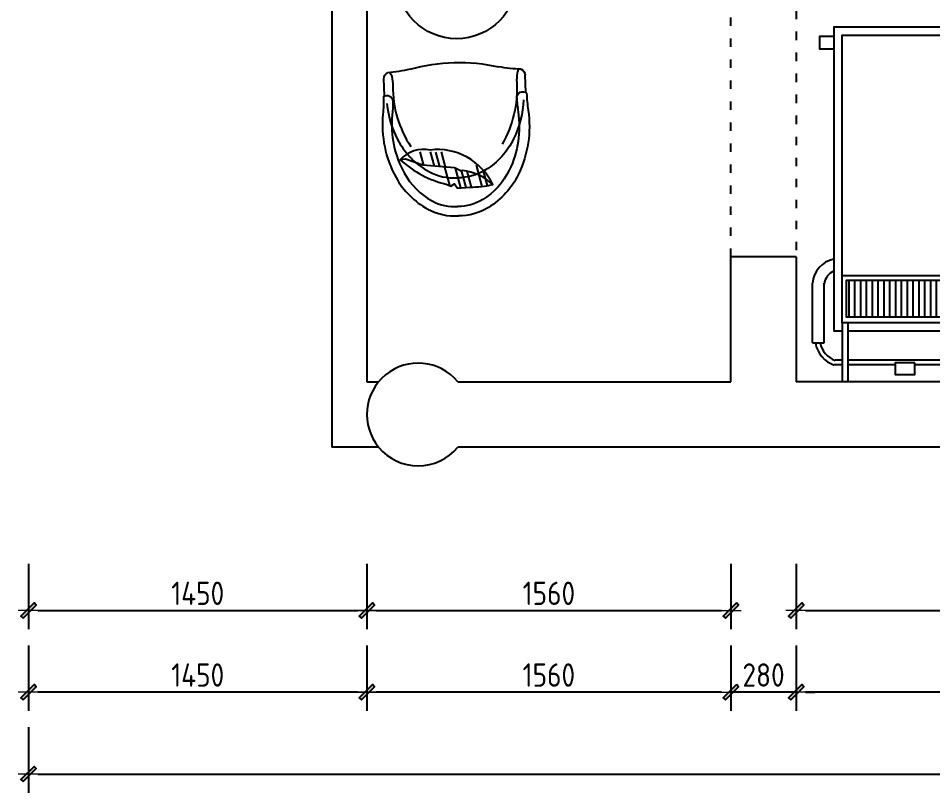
# Model space of a CAD drawing. Header units: millimetres. Extents: x -58733 to 427521, y -235734 to 553534.
# Drawn here: x 89194 to 93113, y 464454 to 467772 of the extents above; entities that cross this region are included whole.
import ezdxf

# ---------------------------------------------------------------- set-up
doc = ezdxf.new("R2010")
doc.units = ezdxf.units.MM
doc.linetypes.add('ACAD_ISO03W100', pattern=[30, 12, -18])
doc.layers.add('01.墙体', color=7, linetype='Continuous')
doc.layers.add('02-活动家具', color=1, linetype='Continuous')
doc.styles.add('CCD_DIM', font='ARCHS.SHX')
doc.dimstyles.new('副本 海龍1：30', dxfattribs={"dimscale": 40, "dimtxt": 2.5, "dimasz": 1, "dimexe": 2, "dimexo": 2, "dimgap": 0.6, "dimtad": 1, "dimdec": 0, "dimrnd": 5, "dimdsep": 46, "dimtxsty": 'CCD_DIM', "dimblk": 'WS-cj', "dimcen": 1, "dimclrd": 251, "dimclre": 251, "dimclrt": 1, "dimadec": 0, "dimazin": 2, "dimtfac": 1, "dimtdec": 0, "dimtix": 1, "dimtmove": 2, "dimatfit": 3, "dimldrblk": 'CCD_Leader_Arrow', "dimfxl": 5, "dimfxlon": 1, "dimtolj": 1, "dimarcsym": 0})

# ---------------------------------------------------------------- blocks, each defined once
blk = doc.blocks.new('WS-cj')
blk.add_hatch(color=1).paths.add_polyline_path([(0.588, 0.818), (-0.818, -0.588), (-0.588, -0.818), (0.818, 0.588)])
at = {"color": 1, "linetype": 'ByBlock', "lineweight": 0}
for p, q in [((-1.1, 0), (0, 0)), ((0, 0), (1.1, 0))]:
    blk.add_line(p, q, dxfattribs=at)
at = {"color": 1}
blk.add_lwpolyline([(0.588, 0.818), (-0.818, -0.588), (-0.588, -0.818), (0.818, 0.588)], close=True, dxfattribs=at)
blk = doc.blocks.new('*D486')
at = {"layer": '01.墙体', "color": 251, "lineweight": -2}
for p, q in [((89238, 465434.5), (89238, 465154.5)), ((90688, 465434.5), (90688, 465154.5)), ((89278, 465234.5), (90648, 465234.5))]:
    blk.add_line(p, q, dxfattribs=at)
at = {"layer": 'Defpoints', "color": 0}
for p in [(89238, 465584.5), (90688, 465584.5), (90688, 465234.5)]:
    blk.add_point(p, dxfattribs=at)
at = {"layer": '01.墙体', "color": 251, "lineweight": -2, "xscale": 40, "yscale": 40, "zscale": 40, "rotation": 180}
blk.add_blockref('WS-cj', (89238, 465234.5), dxfattribs=at)
at = {"layer": '01.墙体', "color": 251, "lineweight": -2, "xscale": 40, "yscale": 40, "zscale": 40}
blk.add_blockref('WS-cj', (90688, 465234.5), dxfattribs=at)
at = {"layer": '01.墙体', "color": 1, "insert": (89963, 465308.5), "char_height": 100, "attachment_point": 5, "style": 'CCD_DIM'}
blk.add_mtext('\\A1;1450', dxfattribs=at)
blk = doc.blocks.new('CCD_Leader_Arrow')
at = {"color": 1, "linetype": 'ByBlock'}
blk.add_line((0, 0), (-1, 0), dxfattribs=at)
for points in [[(-0.859, 0.668), (-0.597, 0.852), (-0.24, 0), (0, 0)], [(-0.859, -0.668), (-0.597, -0.852), (-0.24, 0), (0, 0)]]:
    blk.add_solid(points, dxfattribs=at)
blk = doc.blocks.new('*D487')
at = {"layer": '01.墙体', "color": 251, "lineweight": -2}
for p, q in [((90688, 465434.5), (90688, 465154.5)), ((92248, 465434.5), (92248, 465154.5)), ((90728, 465234.5), (92208, 465234.5))]:
    blk.add_line(p, q, dxfattribs=at)
at = {"layer": 'Defpoints', "color": 0}
for p in [(90688, 465584.5), (92248, 465584.5), (92248, 465234.5)]:
    blk.add_point(p, dxfattribs=at)
at = {"layer": '01.墙体', "color": 251, "lineweight": -2, "xscale": 40, "yscale": 40, "zscale": 40, "rotation": 180}
blk.add_blockref('WS-cj', (90688, 465234.5), dxfattribs=at)
at = {"layer": '01.墙体', "color": 251, "lineweight": -2, "xscale": 40, "yscale": 40, "zscale": 40}
blk.add_blockref('WS-cj', (92248, 465234.5), dxfattribs=at)
at = {"layer": '01.墙体', "color": 1, "insert": (91468, 465308.5), "char_height": 100, "attachment_point": 5, "style": 'CCD_DIM'}
blk.add_mtext('\\A1;1560', dxfattribs=at)
blk = doc.blocks.new('*D488')
at = {"layer": '01.墙体', "color": 251, "lineweight": -2}
for p, q in [((92528, 465434.5), (92528, 465154.5)), ((97953, 465434.5), (97953, 465154.5)), ((92568, 465234.5), (97913, 465234.5))]:
    blk.add_line(p, q, dxfattribs=at)
at = {"layer": 'Defpoints', "color": 0}
for p in [(92528, 465584.5), (97953, 465584.5), (97953, 465234.5)]:
    blk.add_point(p, dxfattribs=at)
at = {"layer": '01.墙体', "color": 251, "lineweight": -2, "xscale": 40, "yscale": 40, "zscale": 40, "rotation": 180}
blk.add_blockref('WS-cj', (92528, 465234.5), dxfattribs=at)
at = {"layer": '01.墙体', "color": 251, "lineweight": -2, "xscale": 40, "yscale": 40, "zscale": 40}
blk.add_blockref('WS-cj', (97953, 465234.5), dxfattribs=at)
at = {"layer": '01.墙体', "color": 1, "insert": (95240.5, 465308.5), "char_height": 100, "attachment_point": 5, "style": 'CCD_DIM'}
blk.add_mtext('\\A1;5425', dxfattribs=at)
blk = doc.blocks.new('*D496')
at = {"layer": '01.墙体', "color": 251, "lineweight": -2}
for p, q in [((92528, 465084.5), (92528, 464804.5)), ((97953, 465084.5), (97953, 464804.5)), ((97913, 464884.5), (92568, 464884.5))]:
    blk.add_line(p, q, dxfattribs=at)
at = {"layer": 'Defpoints', "color": 0}
for p in [(92528, 465584.5), (97953, 465584.5), (92528, 464884.5)]:
    blk.add_point(p, dxfattribs=at)
at = {"layer": '01.墙体', "color": 251, "lineweight": -2, "xscale": 40, "yscale": 40, "zscale": 40, "rotation": 180}
blk.add_blockref('WS-cj', (92528, 464884.5), dxfattribs=at)
at = {"layer": '01.墙体', "color": 251, "lineweight": -2, "xscale": 40, "yscale": 40, "zscale": 40}
blk.add_blockref('WS-cj', (97953, 464884.5), dxfattribs=at)
at = {"layer": '01.墙体', "color": 1, "insert": (95240.5, 464958.5), "char_height": 100, "attachment_point": 5, "style": 'CCD_DIM'}
blk.add_mtext('\\A1;5425', dxfattribs=at)
blk = doc.blocks.new('*D497')
at = {"layer": '01.墙体', "color": 251, "lineweight": -2}
for p, q in [((92248, 465084.5), (92248, 464804.5)), ((92528, 465084.5), (92528, 464804.5)), ((92208, 464884.5), (92168, 464884.5)), ((92528, 464884.5), (92248, 464884.5)), ((92568, 464884.5), (92608, 464884.5))]:
    blk.add_line(p, q, dxfattribs=at)
at = {"layer": 'Defpoints', "color": 0}
for p in [(92248, 465584.5), (92528, 465584.5), (92248, 464884.5)]:
    blk.add_point(p, dxfattribs=at)
at = {"layer": '01.墙体', "color": 251, "lineweight": -2, "xscale": 40, "yscale": 40, "zscale": 40}
blk.add_blockref('WS-cj', (92248, 464884.5), dxfattribs=at)
at = {"layer": '01.墙体', "color": 251, "lineweight": -2, "xscale": 40, "yscale": 40, "zscale": 40, "rotation": 180}
blk.add_blockref('WS-cj', (92528, 464884.5), dxfattribs=at)
at = {"layer": '01.墙体', "color": 1, "insert": (92388, 464958.5), "char_height": 100, "attachment_point": 5, "style": 'CCD_DIM'}
blk.add_mtext('\\A1;280', dxfattribs=at)
blk = doc.blocks.new('*D498')
at = {"layer": '01.墙体', "color": 251, "lineweight": -2}
for p, q in [((90688, 465084.5), (90688, 464804.5)), ((92248, 465084.5), (92248, 464804.5)), ((92208, 464884.5), (90728, 464884.5))]:
    blk.add_line(p, q, dxfattribs=at)
at = {"layer": 'Defpoints', "color": 0}
for p in [(90688, 465584.5), (92248, 465584.5), (90688, 464884.5)]:
    blk.add_point(p, dxfattribs=at)
at = {"layer": '01.墙体', "color": 251, "lineweight": -2, "xscale": 40, "yscale": 40, "zscale": 40, "rotation": 180}
blk.add_blockref('WS-cj', (90688, 464884.5), dxfattribs=at)
at = {"layer": '01.墙体', "color": 251, "lineweight": -2, "xscale": 40, "yscale": 40, "zscale": 40}
blk.add_blockref('WS-cj', (92248, 464884.5), dxfattribs=at)
at = {"layer": '01.墙体', "color": 1, "insert": (91468, 464958.5), "char_height": 100, "attachment_point": 5, "style": 'CCD_DIM'}
blk.add_mtext('\\A1;1560', dxfattribs=at)
blk = doc.blocks.new('*D499')
at = {"layer": '01.墙体', "color": 251, "lineweight": -2}
for p, q in [((89238, 465084.5), (89238, 464804.5)), ((90688, 465084.5), (90688, 464804.5)), ((90648, 464884.5), (89278, 464884.5))]:
    blk.add_line(p, q, dxfattribs=at)
at = {"layer": 'Defpoints', "color": 0}
for p in [(89238, 465584.5), (90688, 465584.5), (89238, 464884.5)]:
    blk.add_point(p, dxfattribs=at)
at = {"layer": '01.墙体', "color": 251, "lineweight": -2, "xscale": 40, "yscale": 40, "zscale": 40, "rotation": 180}
blk.add_blockref('WS-cj', (89238, 464884.5), dxfattribs=at)
at = {"layer": '01.墙体', "color": 251, "lineweight": -2, "xscale": 40, "yscale": 40, "zscale": 40}
blk.add_blockref('WS-cj', (90688, 464884.5), dxfattribs=at)
at = {"layer": '01.墙体', "color": 1, "insert": (89963, 464958.5), "char_height": 100, "attachment_point": 5, "style": 'CCD_DIM'}
blk.add_mtext('\\A1;1450', dxfattribs=at)
blk = doc.blocks.new('*D500')
at = {"layer": '01.墙体', "color": 251, "lineweight": -2}
for p, q in [((89238, 464734.5), (89238, 464454.5)), ((103943, 464734.5), (103943, 464454.5)), ((89278, 464534.5), (103903, 464534.5))]:
    blk.add_line(p, q, dxfattribs=at)
at = {"layer": 'Defpoints', "color": 0}
for p in [(89238, 465584.5), (103943, 465584.5), (103943, 464534.5)]:
    blk.add_point(p, dxfattribs=at)
at = {"layer": '01.墙体', "color": 251, "lineweight": -2, "xscale": 40, "yscale": 40, "zscale": 40, "rotation": 180}
blk.add_blockref('WS-cj', (89238, 464534.5), dxfattribs=at)
at = {"layer": '01.墙体', "color": 251, "lineweight": -2, "xscale": 40, "yscale": 40, "zscale": 40}
blk.add_blockref('WS-cj', (103943, 464534.5), dxfattribs=at)
at = {"layer": '01.墙体', "color": 1, "insert": (96590.5, 464608.5), "char_height": 100, "attachment_point": 5, "style": 'CCD_DIM'}
blk.add_mtext('\\A1;14705', dxfattribs=at)
blk = doc.blocks.new('1')
for p, q in [((661, 373), (755.1, 370.4)), ((642.4, -383.7), (734.6, -386.2))]:
    blk.add_line(p, q)
for points in [[(657.7, 378, -0.029972), (565.5, 386.3, 0.150789), (223.4, 334.5, 0.143435), (45, 173.4, 0.142303), (0.6, 12.3)], [(632.9, 324.9, -0.022919), (558, 332.7, 0.150789), (245, 285.4, 0.143435), (87.4, 143.1, 0.142303), (50.5, 8.9)], [(639.8, -388.6, 0.030923), (544.4, -391.8, -0.150789), (205.6, -321.6, -0.143435), (36.2, -151, -0.142303), (0.6, 12.3)], [(615, -338.3, 0.022919), (539.7, -342, -0.150789), (229.8, -277.8, -0.143435), (80.1, -127.2, -0.142303), (50.5, 8.9)]]:
    blk.add_lwpolyline(points, format="xyb")
at = {"color": 250, "linetype": 'ByBlock'}
for points in [[(621.2, 362.2, 0.098813), (412.9, 308.5, 0.143435), (245.8, 157.7, 0.142303), (204.3, 6.8, 2.98005)], [(167.6, 197, -0.169686), (243.1, 33.8), (241.1, 23.2), (257.7, -8.8), (270.9, -178.2), (303.3, -270.5), (300.4, -298.6)], [(601.3, -370.8, -0.098813), (396.3, -305.9, -0.143435), (237.6, -146.2, -0.142303), (204.3, 6.8, -2.98005)]]:
    blk.add_lwpolyline(points, format="xyb", dxfattribs=at)
at = {"color": 251, "linetype": 'ByBlock'}
for points in [[(788.8, 340.2, -0.173618), (764, 327.8, -0.0594), (714.1, 325, 0.149572), (384.2, 246.3, -1.755029)], [(769.8, -357.9, 0.173618), (745.8, -344.2, 0.0594), (696.1, -338.7, -0.149572), (371, -242.2, 1.755029)]]:
    blk.add_lwpolyline(points, format="xyb", dxfattribs=at)
blk.add_lwpolyline([(168.3, -47.2), (159.4, -27.9), (171.4, -8.9), (148.1, 8.1), (154.3, 74.3, -0.055778), (167.6, 197, -0.322884), (352.8, -138.7, -0.26527), (300.4, -298.6, -0.13021)], format="xyb", close=True, dxfattribs=at)
at = {"color": 250, "linetype": 'ByBlock'}
for points in [[(162, 168.5), (245.3, 145.5)], [(158, 140.4), (271.8, 109)], [(152.5, 54.3), (242.3, 29.5)], [(154.4, 82.9), (239.3, 59.5)], [(149.8, 25.8), (254.8, -3.2)], [(163.8, -33.3), (261.7, -60.3)], [(261.4, -56.2), (342.9, -78.7)], [(263.7, -86.1), (341.4, -107.5)], [(266.1, -115.9), (342.5, -137)], [(270.5, -172.4), (342.6, -192.3)]]:
    blk.add_lwpolyline(points, dxfattribs=at)
for centre, radius, start, end in [((632.1, 357.7), 32.7, 271.5518, 38.4589), ((751.8, 333.5), 37, 25.2161, 84.9278), ((1748.2, 389.9), 963.8, 182.4152, 189.66), ((-141.6, 16.9), 963.2, 358.3977, 12.6695), ((-141.6, 15.3), 963.2, 344.2232, 358.495), ((1725.2, -459.5), 963.8, 167.2327, 174.4775), ((612.3, -370.9), 32.7, 327.2743, 85.3409), ((733.3, -349.2), 37, 271.9649, 331.6765)]:
    blk.add_arc(centre, radius, start, end)
blk = doc.blocks.new('A$C1AA92F76')
blk.add_circle((1273.3, 383), 325)
at = {"color": 134, "xscale": -1, "rotation": 180}
blk.add_blockref('1', (-0.6, 386.3), dxfattribs=at)
at = {"rotation": 180}
blk.add_blockref('1', (2547.1, 386.3), dxfattribs=at)
blk = doc.blocks.new('A$C3389059A')
h = blk.add_hatch()
h.set_pattern_fill('ANSI31', color=251, scale=200, angle=45, style=0)
h.set_pattern_definition([(90, (-112879.543, -41556.594), (-25, 1e-14), [])])
h.paths.add_polyline_path([(146.2, 1084.7), (146.2, 1241.2), (637.1, 1241.2), (637.1, 1084.7)])
for p, q in [((92.9, 1446.9), (128.4, 1446.9)), ((96.2, 1426.9), (128.4, 1426.9)), ((151.4, 1446.9), (342.5, 1446.9)), ((151.4, 1426.9), (629.6, 1426.9)), ((427.7, 1446.9), (629.6, 1446.9)), ((652.6, 1446.9), (688.1, 1446.9)), ((652.6, 1426.9), (684.8, 1426.9)), ((0, 1352.5), (0, 1096.9)), ((0, 1352.5), (50, 1352.5)), ((50, 1352.5), (50, 1096.9)), ((781, 1352.5), (731, 1352.5)), ((731, 1352.5), (731, 1096.9)), ((781, 1352.5), (781, 1096.9))]:
    blk.add_line(p, q)
at = {"color": 251}
blk.add_line((125.5, 1065.6), (655.5, 1065.6), dxfattribs=at)
for points in [[(151.4, 1265), (151.4, 1519), (128.4, 1519), (128.4, 1265)], [(629.6, 1265), (629.6, 1519), (652.6, 1519), (652.6, 1265)], [(128.4, 1300), (90.5, 1300), (90.5, 0), (690.5, 0), (690.5, 1300), (652.6, 1300)], [(629.6, 1300), (151.4, 1300)]]:
    blk.add_lwpolyline(points)
for points in [[(342.5, 1437.8), (427.7, 1437.8), (427.7, 1488.3), (342.5, 1488.3)], [(125.5, 35), (655.5, 35), (655.5, 1265), (125.5, 1265)], [(146.2, 1084.7), (637.1, 1084.7), (637.1, 1241.2), (146.2, 1241.2)]]:
    blk.add_lwpolyline(points, close=True, dxfattribs=at)
for points in [[(90.5, 92.4), (19.5, 92.4), (19.5, 40.2), (90.5, 40.2)], [(690.5, 40.2), (750.8, 40.2), (750.8, 92.4), (690.5, 92.4)]]:
    blk.add_lwpolyline(points, dxfattribs=at)
for centre, radius, start, end in [((129.1, 1334.4), 118.3, 107.8459, 171.1763), ((129.1, 1334.4), 98.3, 109.5943, 169.3613), ((651.9, 1334.4), 98.3, 10.6387, 70.4057), ((651.9, 1334.4), 118.3, 8.8237, 72.1541), ((113.4, 1104.7), 63.6, 183.9381, 248.9403), ((667.6, 1104.7), 63.6, 291.0597, 356.0619), ((113.4, 1104.7), 113.6, 183.9381, 258.3908), ((667.6, 1104.7), 113.6, 281.6092, 356.0619)]:
    blk.add_arc(centre, radius, start, end)

msp = doc.modelspace()

# ---------------------------------------------------------------- linework, layer by layer
at = {"color": 1}
for p, q in [((90538, 470155.9), (90538, 465934.5)), ((90688, 469954.5), (90688, 466214.5)), ((90688, 466214.5), (90738.3, 466214.5)), ((90738.3, 465934.5), (90538, 465934.5))]:
    msp.add_line(p, q, dxfattribs=at)
at = {"layer": '01.墙体'}
for p, q in [((92528, 466749.5), (92248, 466749.5)), ((92248, 466214.5), (92248, 466749.5)), ((92528, 466749.5), (92528, 466214.5)), ((91077.7, 466214.5), (92248, 466214.5)), ((97953, 466214.5), (92528, 466214.5)), ((98233, 465934.5), (91077.7, 465934.5))]:
    msp.add_line(p, q, dxfattribs=at)
for start, end in [(39.5212, 219.5212), (219.5212, 320.4788)]:
    msp.add_arc((90908, 466074.5), 220, start, end, dxfattribs=at)
at = {"layer": '02-活动家具', "color": 8, "linetype": 'ACAD_ISO03W100', "ltscale": 3}
for p, q in [((92248, 466749.5), (92248, 469694.5)), ((92528, 469694.5), (92528, 466749.5))]:
    msp.add_line(p, q, dxfattribs=at)

# ---------------------------------------------------------------- block references
at = {"layer": '02-活动家具', "ltscale": 0.8, "xscale": 0.8, "yscale": 0.8, "zscale": 0.8, "rotation": 90}
msp.add_blockref('A$C1AA92F76', (91379.2, 466925.6), dxfattribs=at)
at = {"layer": '02-活动家具', "rotation": 180}
msp.add_blockref('A$C3389059A', (93379.3, 467733.4), dxfattribs=at)

# ---------------------------------------------------------------- dimensions: what is measured, and where the dimension line sits
at = {"layer": '01.墙体', "color": 4}
for base, p1, p2, picture, middle in [((90688, 465234.5), (89238, 465584.5), (90688, 465584.5), '*D486', (89963, 465308.5)), ((89238, 464884.5), (90688, 465584.5), (89238, 465584.5), '*D499', (89963, 464958.5)), ((103943, 464534.5), (89238, 465584.5), (103943, 465584.5), '*D500', (96590.5, 464608.5)), ((92248, 465234.5), (90688, 465584.5), (92248, 465584.5), '*D487', (91468, 465308.5)), ((90688, 464884.5), (92248, 465584.5), (90688, 465584.5), '*D498', (91468, 464958.5)), ((92248, 464884.5), (92528, 465584.5), (92248, 465584.5), '*D497', (92388, 464958.5)), ((97953, 465234.5), (92528, 465584.5), (97953, 465584.5), '*D488', (95240.5, 465308.5)), ((92528, 464884.5), (97953, 465584.5), (92528, 465584.5), '*D496', (95240.5, 464958.5))]:
    dim = msp.add_linear_dim(base=base, p1=p1, p2=p2, dimstyle='副本 海龍1：30', dxfattribs=at)
    dim.commit()
    dim.dimension.update_dxf_attribs({"geometry": picture, "text_midpoint": middle})

doc.saveas('drawing.dxf')
